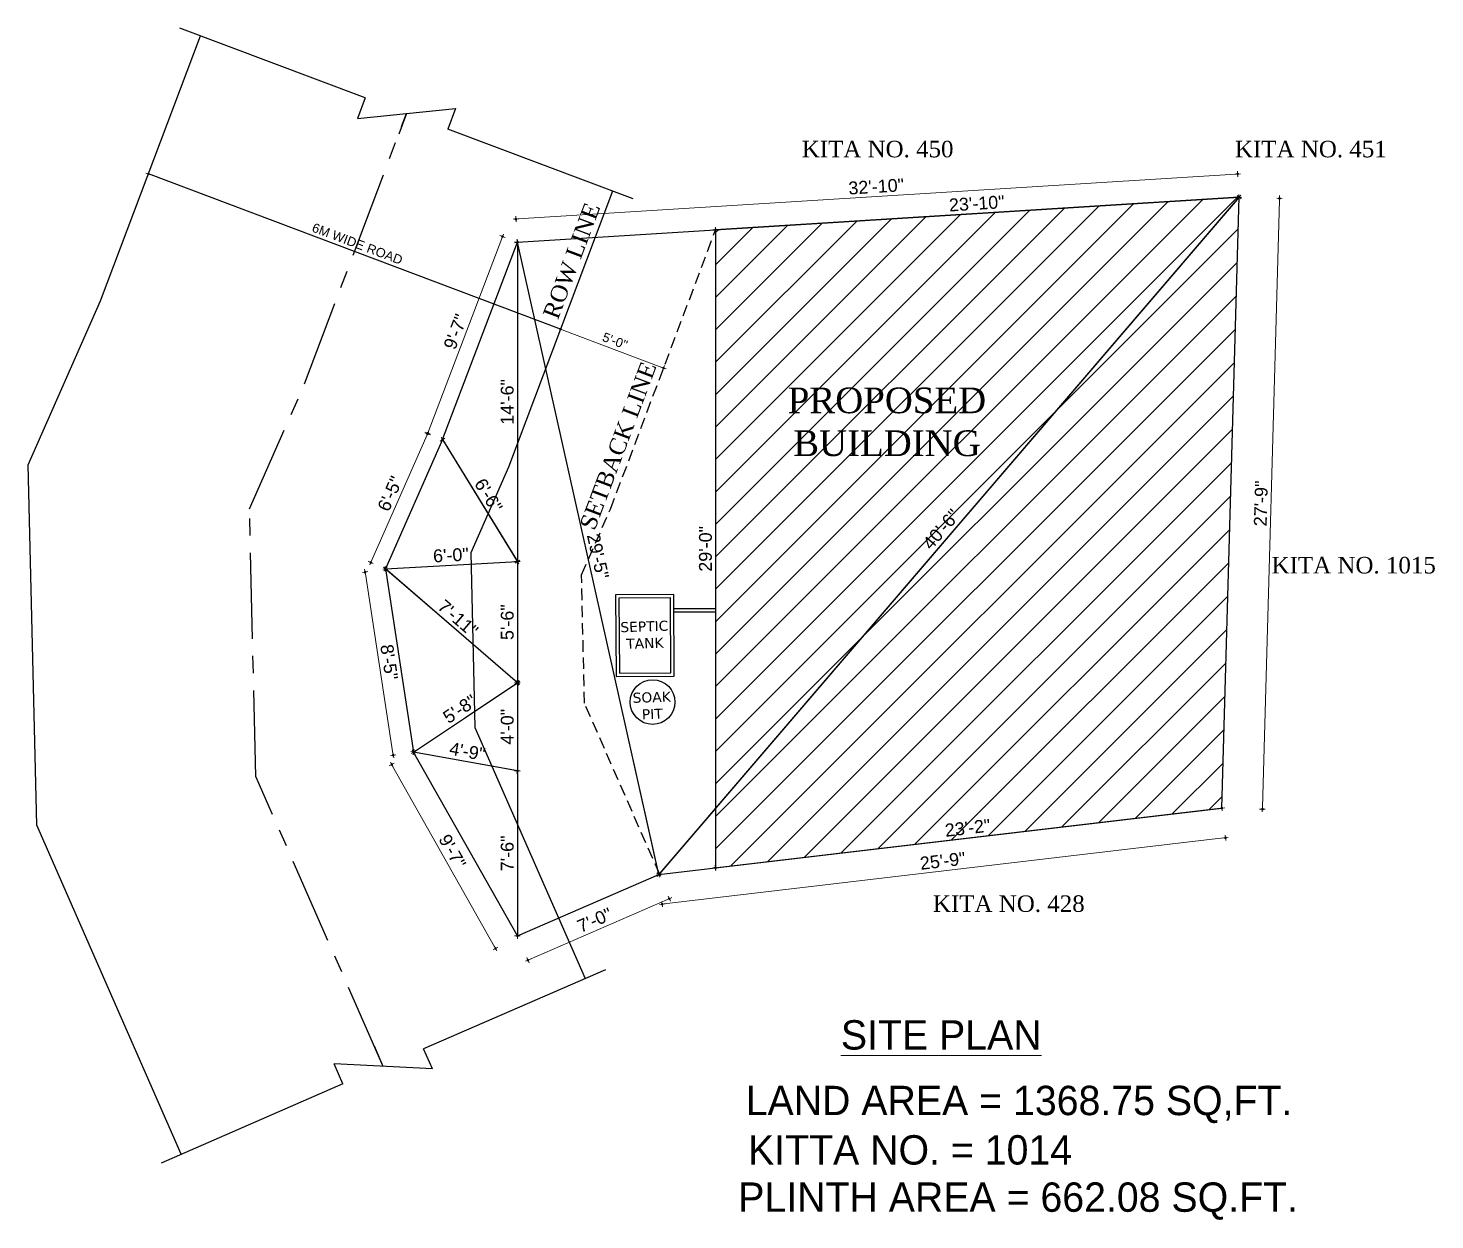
# Model space of a CAD drawing. Header units: inches. Extents: x 2449 to 13692, y -3765 to -1517.
# Drawn here: x 2449 to 3215, y -2265 to -1616 of the extents above; entities that cross this region are included whole.
import ezdxf
from ezdxf.enums import TextEntityAlignment as Align

# ---------------------------------------------------------------- set-up
doc = ezdxf.new("R2010")
doc.units = ezdxf.units.IN
doc.header["$LTSCALE"] = 0.5
doc.header["$MEASUREMENT"] = 0
doc.header["$PDMODE"] = 66
doc.linetypes.add('CENTER', pattern=[2, 1.25, -0.25, 0.25, -0.25])
doc.linetypes.add('DASHED2', pattern=[0.375, 0.25, -0.125])
for name, color, linetype, lineweight in [('DW TEXT', 92, 'Continuous', 15), ('DW-SEC', 24, 'Continuous', 25), ('hatch', 9, 'Continuous', 0), ('Toilet', 7, 'Continuous', 25)]:
    doc.layers.add(name, color=color, linetype=linetype, lineweight=lineweight)
doc.styles.add('CEN', font='GOTHIC.TTF')
doc.styles.get("Standard").update_dxf_attribs({"font": 'arial.ttf'})
doc.dimstyles.new('S8', dxfattribs={"dimtxt": 5, "dimasz": 1, "dimexe": 6, "dimexo": 18, "dimgap": 1.9375, "dimtad": 1, "dimdec": 0, "dimzin": 3, "dimdsep": 46, "dimlunit": 4, "dimtxsty": 'Standard', "dimblk": 'dot 2', "dimcen": 12, "dimse1": 1, "dimse2": 1, "dimclrd": 1, "dimclre": 1, "dimclrt": 256, "dimadec": 0, "dimazin": 0, "dimtfac": 0.75, "dimtdec": 0, "dimtix": 1, "dimtmove": 1, "dimatfit": 3, "dimldrblk": 'DOT', "dimfxl": 1, "dimtolj": 1, "dimtzin": 0, "dimlwd": 9, "dimlwe": 9, "dimarcsym": 0})

# ---------------------------------------------------------------- blocks, each defined once
blk = doc.blocks.new('dot1')
at = {"layer": 'hatch'}
h = blk.add_hatch(color=256, dxfattribs=at)
edge = h.paths.add_edge_path()
edge.add_arc((0, 0), 1, 0, 360)
for p, q in [((3, 0), (-3, 0)), ((0, 3), (0, -3))]:
    blk.add_line(p, q, dxfattribs=at)
blk.add_circle((0, 0), 1, dxfattribs=at)
blk = doc.blocks.new('dot 2')
at = {"layer": 'hatch', "xscale": 0.5, "yscale": 0.5, "zscale": 0.5}
blk.add_blockref('dot1', (0, 0), dxfattribs=at)
blk = doc.blocks.new('*D807')
at = {"layer": 'Defpoints', "color": 0, "transparency": 16777216}
for p in [(2707.02, -1729.38), (2715.18, -1732.47), (2674.39, -1839.99)]:
    blk.add_point(p, dxfattribs=at)
at = {"layer": 'Toilet', "color": 1, "lineweight": 9, "transparency": 16777216}
blk.add_line((2666.58, -1835.96), (2706.66, -1730.31), dxfattribs=at)
for p, rotation in [((2707.02, -1729.38), 69.22128330167125), ((2666.22, -1836.9), 249.2212833016713)]:
    blk.add_blockref('dot 2', p, dxfattribs=dict(at, rotation=rotation))
at = {"layer": 'Toilet', "transparency": 16777216, "insert": (2681.47, -1781.18), "char_height": 7, "attachment_point": 5, "rotation": 69.22128}
blk.add_mtext('\\A1;9\'-7"', dxfattribs=at)
blk = doc.blocks.new('_Dot')
at = {"color": 0, "linetype": 'ByBlock', "lineweight": -2}
blk.add_line((-0.5, 0), (-1, 0), dxfattribs=at)
at = {"color": 0, "linetype": 'ByBlock', "const_width": 0.5}
blk.add_lwpolyline([(-0.25, 0, 1), (0.25, 0, 1)], format="xyb", close=True, dxfattribs=at)
blk = doc.blocks.new('*D808')
at = {"layer": 'Defpoints', "color": 0, "transparency": 16777216}
for p in [(2674.39, -1839.99), (2635.3, -1906.91), (2643.29, -1910.44)]:
    blk.add_point(p, dxfattribs=at)
at = {"layer": 'Toilet', "color": 1, "lineweight": 9, "transparency": 16777216}
blk.add_line((2665.99, -1837.38), (2635.7, -1905.99), dxfattribs=at)
for p, rotation in [((2666.39, -1836.46), 66.18332484006558), ((2635.3, -1906.91), 246.1833248400656)]:
    blk.add_blockref('dot 2', p, dxfattribs=dict(at, rotation=rotation))
at = {"layer": 'Toilet', "transparency": 16777216, "insert": (2645.8, -1869.46), "char_height": 7, "attachment_point": 5, "rotation": 66.18332}
blk.add_mtext('\\A1;6\'-5"', dxfattribs=at)
blk = doc.blocks.new('*D809')
at = {"layer": 'Defpoints', "color": 0, "transparency": 16777216}
for p in [(2643.29, -1910.44), (2647.54, -2011.97), (2658.65, -2010.26)]:
    blk.add_point(p, dxfattribs=at)
at = {"layer": 'Toilet', "color": 1, "lineweight": 9, "transparency": 16777216}
blk.add_line((2632.33, -1913.14), (2647.38, -2010.98), dxfattribs=at)
for p, rotation in [((2632.18, -1912.15), 98.7459783766436), ((2647.54, -2011.97), 278.7459783766436)]:
    blk.add_blockref('dot 2', p, dxfattribs=dict(at, rotation=rotation))
at = {"layer": 'Toilet', "transparency": 16777216, "insert": (2645.31, -1961.22), "char_height": 7, "attachment_point": 5, "rotation": 278.74598}
blk.add_mtext('\\A1;8\'-5"', dxfattribs=at)
blk = doc.blocks.new('*D810')
at = {"layer": 'Defpoints', "color": 0, "transparency": 16777216}
for p in [(2658.65, -2010.26), (2646.7, -2017), (2715.18, -2110.47)]:
    blk.add_point(p, dxfattribs=at)
at = {"layer": 'Toilet', "color": 1, "lineweight": 9, "transparency": 16777216}
blk.add_line((2702.74, -2116.34), (2647.19, -2017.87), dxfattribs=at)
for p, rotation in [((2646.7, -2017), 119.4291328499882), ((2703.24, -2117.21), 299.4291328499882)]:
    blk.add_blockref('dot 2', p, dxfattribs=dict(at, rotation=rotation))
at = {"layer": 'Toilet', "transparency": 16777216, "insert": (2679.77, -2064.4), "char_height": 7, "attachment_point": 5, "rotation": 299.42913}
blk.add_mtext('\\A1;9\'-7"', dxfattribs=at)
blk = doc.blocks.new('*D811')
at = {"layer": 'Defpoints', "color": 0, "transparency": 16777216}
for p in [(2658.65, -2010.26), (2658.65, -2010.26), (2715.18, -2020.47)]:
    blk.add_point(p, dxfattribs=at)
at = {"layer": 'Toilet', "color": 1, "lineweight": 9, "transparency": 16777216}
blk.add_line((2714.2, -2020.3), (2659.63, -2010.44), dxfattribs=at)
for p, rotation in [((2658.65, -2010.26), 169.7612448606986), ((2715.18, -2020.47), 349.7612448606986)]:
    blk.add_blockref('dot 2', p, dxfattribs=dict(at, rotation=rotation))
at = {"layer": 'Toilet', "transparency": 16777216, "insert": (2687.9, -2009.94), "char_height": 7, "attachment_point": 5, "rotation": 349.76124}
blk.add_mtext('\\A1;4\'-9"', dxfattribs=at)
blk = doc.blocks.new('*D812')
at = {"layer": 'Defpoints', "color": 0, "transparency": 16777216}
for p in [(2715.18, -1972.47), (2715.18, -1972.47), (2658.65, -2010.26)]:
    blk.add_point(p, dxfattribs=at)
at = {"layer": 'Toilet', "color": 1, "lineweight": 9, "transparency": 16777216}
blk.add_line((2659.48, -2009.71), (2714.35, -1973.03), dxfattribs=at)
for p, rotation in [((2715.18, -1972.47), 33.75990920513462), ((2658.65, -2010.26), 213.7599092051346)]:
    blk.add_blockref('dot 2', p, dxfattribs=dict(at, rotation=rotation))
at = {"layer": 'Toilet', "transparency": 16777216, "insert": (2683.85, -1986.79), "char_height": 7, "attachment_point": 5, "rotation": 33.75991}
blk.add_mtext('\\A1;5\'-8"', dxfattribs=at)
blk = doc.blocks.new('*D813')
at = {"layer": 'Defpoints', "color": 0, "transparency": 16777216}
for p in [(2643.29, -1910.44), (2643.29, -1910.44), (2715.18, -1972.47)]:
    blk.add_point(p, dxfattribs=at)
at = {"layer": 'Toilet', "color": 1, "lineweight": 9, "transparency": 16777216}
blk.add_line((2714.43, -1971.82), (2644.05, -1911.09), dxfattribs=at)
for p, rotation in [((2643.29, -1910.44), 139.2079858776081), ((2715.18, -1972.47), 319.2079858776081)]:
    blk.add_blockref('dot 2', p, dxfattribs=dict(at, rotation=rotation))
at = {"layer": 'Toilet', "transparency": 16777216, "insert": (2682.8, -1937.33), "char_height": 7, "attachment_point": 5, "rotation": 319.20799}
blk.add_mtext('\\A1;7\'-11"', dxfattribs=at)
blk = doc.blocks.new('*D814')
at = {"layer": 'Defpoints', "color": 0, "transparency": 16777216}
for p in [(2715.18, -1906.47), (2715.18, -1906.47), (2643.29, -1910.44)]:
    blk.add_point(p, dxfattribs=at)
at = {"layer": 'Toilet', "color": 1, "lineweight": 9, "transparency": 16777216}
blk.add_line((2644.29, -1910.38), (2714.18, -1906.53), dxfattribs=at)
for p, rotation in [((2715.18, -1906.47), 3.155220270786458), ((2643.29, -1910.44), 183.1552202707865)]:
    blk.add_blockref('dot 2', p, dxfattribs=dict(at, rotation=rotation))
at = {"layer": 'Toilet', "transparency": 16777216, "insert": (2678.93, -1902.95), "char_height": 7, "attachment_point": 5, "rotation": 3.15522}
blk.add_mtext('\\A1;6\'-0"', dxfattribs=at)
blk = doc.blocks.new('*D818')
at = {"layer": 'Defpoints', "color": 0, "transparency": 16777216}
for p in [(2715.18, -2020.47), (2715.18, -2020.47), (2715.18, -2110.47)]:
    blk.add_point(p, dxfattribs=at)
at = {"layer": 'Toilet', "color": 1, "lineweight": 9, "transparency": 16777216}
blk.add_line((2715.18, -2109.47), (2715.18, -2021.47), dxfattribs=at)
for p, rotation in [((2715.18, -2020.47), 90), ((2715.18, -2110.47), 270)]:
    blk.add_blockref('dot 2', p, dxfattribs=dict(at, rotation=rotation))
at = {"layer": 'Toilet', "transparency": 16777216, "insert": (2709.67, -2065.47), "char_height": 7, "attachment_point": 5, "rotation": 90}
blk.add_mtext('\\A1;7\'-6"', dxfattribs=at)
blk = doc.blocks.new('*D819')
at = {"layer": 'Defpoints', "color": 0, "transparency": 16777216}
for p in [(2715.18, -1972.47), (2715.18, -1972.47), (2715.18, -2020.47)]:
    blk.add_point(p, dxfattribs=at)
at = {"layer": 'Toilet', "color": 1, "lineweight": 9, "transparency": 16777216}
blk.add_line((2715.18, -2019.47), (2715.18, -1973.47), dxfattribs=at)
for p, rotation in [((2715.18, -1972.47), 90), ((2715.18, -2020.47), 270)]:
    blk.add_blockref('dot 2', p, dxfattribs=dict(at, rotation=rotation))
at = {"layer": 'Toilet', "transparency": 16777216, "insert": (2709.67, -1996.47), "char_height": 7, "attachment_point": 5, "rotation": 90}
blk.add_mtext('\\A1;4\'-0"', dxfattribs=at)
blk = doc.blocks.new('*D820')
at = {"layer": 'Defpoints', "color": 0, "transparency": 16777216}
for p in [(2715.18, -1906.47), (2715.18, -1906.47), (2715.18, -1972.47)]:
    blk.add_point(p, dxfattribs=at)
at = {"layer": 'Toilet', "color": 1, "lineweight": 9, "transparency": 16777216}
blk.add_line((2715.18, -1971.47), (2715.18, -1907.47), dxfattribs=at)
for p, rotation in [((2715.18, -1906.47), 90), ((2715.18, -1972.47), 270)]:
    blk.add_blockref('dot 2', p, dxfattribs=dict(at, rotation=rotation))
at = {"layer": 'Toilet', "transparency": 16777216, "insert": (2709.67, -1939.47), "char_height": 7, "attachment_point": 5, "rotation": 90}
blk.add_mtext('\\A1;5\'-6"', dxfattribs=at)
blk = doc.blocks.new('*D821')
at = {"layer": 'Defpoints', "color": 0, "transparency": 16777216}
for p in [(2715.18, -1732.47), (2715.18, -1732.47), (2715.18, -1906.47)]:
    blk.add_point(p, dxfattribs=at)
at = {"layer": 'Toilet', "color": 1, "lineweight": 9, "transparency": 16777216}
blk.add_line((2715.18, -1905.47), (2715.18, -1733.47), dxfattribs=at)
for p, rotation in [((2715.18, -1732.47), 90), ((2715.18, -1906.47), 270)]:
    blk.add_blockref('dot 2', p, dxfattribs=dict(at, rotation=rotation))
at = {"layer": 'Toilet', "transparency": 16777216, "insert": (2709.67, -1819.47), "char_height": 7, "attachment_point": 5, "rotation": 90}
blk.add_mtext('\\A1;14\'-6"', dxfattribs=at)
blk = doc.blocks.new('*D822')
at = {"layer": 'Defpoints', "color": 0, "transparency": 16777216}
for p in [(2792.21, -2076.97), (2797.94, -2090.14), (2715.18, -2110.47)]:
    blk.add_point(p, dxfattribs=at)
at = {"layer": 'Toilet', "color": 1, "lineweight": 9, "transparency": 16777216}
blk.add_line((2721.83, -2123.25), (2797.03, -2090.54), dxfattribs=at)
for p, rotation in [((2797.94, -2090.14), 23.50869655944876), ((2720.92, -2123.65), 203.5086965594488)]:
    blk.add_blockref('dot 2', p, dxfattribs=dict(at, rotation=rotation))
at = {"layer": 'Toilet', "transparency": 16777216, "insert": (2757.23, -2101.84), "char_height": 7, "attachment_point": 5, "rotation": 23.5087}
blk.add_mtext('\\A1;7\'-0"', dxfattribs=at)
blk = doc.blocks.new('*D823')
at = {"layer": 'Defpoints', "color": 0, "transparency": 16777216}
for p in [(3099.08, -2040.77), (3099.08, -2040.77), (2823.18, -2073.31)]:
    blk.add_point(p, dxfattribs=at)
at = {"layer": 'Toilet', "color": 1, "lineweight": 9, "transparency": 16777216}
blk.add_line((2824.18, -2073.2), (3098.09, -2040.89), dxfattribs=at)
for p, rotation in [((3099.08, -2040.77), 6.727351048225794), ((2823.18, -2073.31), 186.7273510482258)]:
    blk.add_blockref('dot 2', p, dxfattribs=dict(at, rotation=rotation))
at = {"layer": 'Toilet', "transparency": 16777216, "insert": (2960.49, -2051.57), "char_height": 7, "attachment_point": 5, "rotation": 6.72735}
blk.add_mtext('\\A1;23\'-2"', dxfattribs=at)
blk = doc.blocks.new('*D824')
at = {"layer": 'Defpoints', "color": 0, "transparency": 16777216}
for p in [(3099.08, -2040.77), (3100.99, -2056.94), (2792.21, -2076.97)]:
    blk.add_point(p, dxfattribs=at)
at = {"layer": 'Toilet', "color": 1, "lineweight": 9, "transparency": 16777216}
blk.add_line((2795.11, -2093.02), (3100, -2057.05), dxfattribs=at)
for p, rotation in [((3100.99, -2056.94), 6.727351048229242), ((2794.12, -2093.13), 186.7273510482293)]:
    blk.add_blockref('dot 2', p, dxfattribs=dict(at, rotation=rotation))
at = {"layer": 'Toilet', "transparency": 16777216, "insert": (2946.91, -2069.56), "char_height": 7, "attachment_point": 5, "rotation": 6.72735}
blk.add_mtext('\\A1;25\'-9"', dxfattribs=at)
blk = doc.blocks.new('*D826')
at = {"layer": 'Defpoints', "color": 0, "transparency": 16777216}
for p in [(3108.42, -1707.9), (2792.21, -2076.97), (2792.21, -2076.97)]:
    blk.add_point(p, dxfattribs=at)
at = {"layer": 'Toilet', "color": 1, "lineweight": 9, "transparency": 16777216}
blk.add_line((3107.77, -1708.66), (2792.86, -2076.21), dxfattribs=at)
for p, rotation in [((3108.42, -1707.9), 49.41106952184369), ((2792.21, -2076.97), 229.4110695218437)]:
    blk.add_blockref('dot 2', p, dxfattribs=dict(at, rotation=rotation))
at = {"layer": 'Toilet', "transparency": 16777216, "insert": (2946.13, -1888.85), "char_height": 7, "attachment_point": 5, "rotation": 49.41107}
blk.add_mtext('\\A1;40\'-6"', dxfattribs=at)
blk = doc.blocks.new('*D827')
at = {"layer": 'Defpoints', "color": 0, "transparency": 16777216}
for p in [(2823.18, -1725.73), (2823.18, -2073.31), (2823.18, -2073.31)]:
    blk.add_point(p, dxfattribs=at)
at = {"layer": 'Toilet', "color": 1, "lineweight": 9, "transparency": 16777216}
blk.add_line((2823.18, -1726.73), (2823.18, -2072.31), dxfattribs=at)
for p, rotation in [((2823.18, -1725.73), 90), ((2823.18, -2073.31), 270)]:
    blk.add_blockref('dot 2', p, dxfattribs=dict(at, rotation=rotation))
at = {"layer": 'Toilet', "transparency": 16777216, "insert": (2817.67, -1899.52), "char_height": 7, "attachment_point": 5, "rotation": 90}
blk.add_mtext('\\A1;29\'-0"', dxfattribs=at)
blk = doc.blocks.new('*D828')
at = {"layer": 'Defpoints', "color": 0, "transparency": 16777216}
for p in [(3108.42, -1707.9), (2823.18, -1725.73), (2823.18, -1725.73)]:
    blk.add_point(p, dxfattribs=at)
at = {"layer": 'Toilet', "color": 1, "lineweight": 9, "transparency": 16777216}
blk.add_line((3107.42, -1707.96), (2824.18, -1725.66), dxfattribs=at)
for p, rotation in [((3108.42, -1707.9), 3.575827605927389), ((2823.18, -1725.73), 183.5758276059274)]:
    blk.add_blockref('dot 2', p, dxfattribs=dict(at, rotation=rotation))
at = {"layer": 'Toilet', "transparency": 16777216, "insert": (2965.46, -1711.31), "char_height": 7, "attachment_point": 5, "rotation": 3.57583}
blk.add_mtext('\\A1;23\'-10"', dxfattribs=at)
blk = doc.blocks.new('*D830')
at = {"layer": 'Defpoints', "color": 0, "transparency": 16777216}
for p in [(2715.18, -1732.47), (2715.18, -1732.47), (2792.21, -2076.97)]:
    blk.add_point(p, dxfattribs=at)
at = {"layer": 'Toilet', "color": 1, "lineweight": 9, "transparency": 16777216}
blk.add_line((2791.99, -2075.99), (2715.4, -1733.45), dxfattribs=at)
for p, rotation in [((2715.18, -1732.47), 102.6038913630155), ((2792.21, -2076.97), 282.6038913630155)]:
    blk.add_blockref('dot 2', p, dxfattribs=dict(at, rotation=rotation))
at = {"layer": 'Toilet', "transparency": 16777216, "insert": (2759.08, -1903.52), "char_height": 7, "attachment_point": 5, "rotation": 282.60389}
blk.add_mtext('\\A1;29\'-5"', dxfattribs=at)
blk = doc.blocks.new('*D815')
at = {"layer": 'Defpoints', "color": 0, "transparency": 16777216}
for p in [(2514.09, -1695.25), (2514.09, -1695.25), (2738.69, -1779.84)]:
    blk.add_point(p, dxfattribs=at)
at = {"layer": 'Toilet', "color": 1, "lineweight": 9, "transparency": 16777216}
blk.add_line((2737.76, -1779.48), (2515.03, -1695.61), dxfattribs=at)
for p, rotation in [((2514.09, -1695.25), 159.3643143933793), ((2738.69, -1779.84), 339.3643143933793)]:
    blk.add_blockref('dot 2', p, dxfattribs=dict(at, rotation=rotation))
at = {"layer": 'Toilet', "transparency": 16777216, "insert": (2627.99, -1733.31), "char_height": 5, "attachment_point": 5, "rotation": 339.36431}
blk.add_mtext('\\A1;6M WIDE ROAD', dxfattribs=at)
blk = doc.blocks.new('*D816')
at = {"layer": 'Defpoints', "color": 0, "transparency": 16777216}
for p in [(2738.69, -1779.84), (2794.84, -1800.98), (2794.84, -1800.98)]:
    blk.add_point(p, dxfattribs=at)
at = {"layer": 'Toilet', "color": 1, "lineweight": 9, "transparency": 16777216}
blk.add_line((2739.63, -1780.19), (2793.91, -1800.63), dxfattribs=at)
for p, rotation in [((2738.69, -1779.84), 159.3643143933787), ((2794.84, -1800.98), 339.3643143933787)]:
    blk.add_blockref('dot 2', p, dxfattribs=dict(at, rotation=rotation))
at = {"layer": 'Toilet', "transparency": 16777216, "insert": (2768.35, -1786.21), "char_height": 5, "attachment_point": 5, "rotation": 339.36431}
blk.add_mtext('\\A1;5\'-0"', dxfattribs=at)

msp = doc.modelspace()

# ---------------------------------------------------------------- hatches: boundary and pattern name
at = {"layer": 'DW-SEC'}
h = msp.add_hatch(dxfattribs=at)
h.set_pattern_fill('ANSI31', color=256, scale=100)
h.set_pattern_definition([(45, (-6073.981, 0), (-8.838835, 8.838835), [])])
h.paths.add_polyline_path([(3108.42, -1707.9), (2823.18, -2040.82), (2823.18, -2073.31), (3099.08, -2040.77)])
h.paths.add_polyline_path([(3108.42, -1707.9), (2823.18, -1725.73), (2823.18, -2040.82)], flags=17)
h.paths.add_polyline_path([(2942.51, -1904.23), (2960.99, -1882.66), (2950.04, -1873.27), (2931.56, -1894.85)], flags=24)
h.paths.add_polyline_path([(2860.41, -1856.9), (2973.11, -1856.9), (2973.11, -1803.68), (2860.41, -1803.68)], flags=24)

# ---------------------------------------------------------------- linework, layer by layer
at = {"color": 4, "ltscale": 5}
for p, q in [((2800.42, -1933.84), (2823.18, -1933.84)), ((2800.47, -1932.02), (2823.18, -1932.02))]:
    msp.add_line(p, q, dxfattribs=at)
for points in [[(2800.61, -1968.9), (2800.37, -1924.43), (2768.66, -1924.56), (2768.91, -1969.03)], [(2798.77, -1967.08), (2798.55, -1926.27), (2770.5, -1926.38), (2770.73, -1967.19)]]:
    msp.add_lwpolyline(points, close=True, dxfattribs=at)
msp.add_circle((2788.82, -1983.01), 12.18, dxfattribs=at)
at = {"layer": 'Toilet'}
for p, q in [((2632.27, -1653.83), (2531.2, -1615.77)), ((2488.1, -1764.28), (2542.43, -1620)), ((2632.27, -1653.83), (2628.04, -1665.06)), ((2628.04, -1665.06), (2681.42, -1659.52)), ((2654.73, -1662.29), (2650.5, -1673.52)), ((2681.42, -1659.52), (2677.19, -1670.75)), ((2778.26, -1708.81), (2677.19, -1670.75)), ((2738.69, -1779.84), (2514.09, -1695.25)), ((2767.03, -1704.58), (2710.35, -1855.09)), ((2715.18, -1732.47), (3108.42, -1707.9)), ((3108.42, -1707.9), (2792.21, -2076.97)), ((3099.08, -2040.77), (3108.42, -1707.9)), ((2674.39, -1839.99), (2715.18, -1732.47)), ((2715.18, -1732.47), (2715.18, -2110.47)), ((2792.21, -2076.97), (2715.18, -1732.47)), ((2715.18, -1732.47), (2715.18, -2020.47)), ((2715.18, -1732.47), (2715.18, -1972.47)), ((2715.18, -1732.47), (2715.18, -1906.47)), ((2448.59, -1853.79), (2488.1, -1764.28)), ((2674.39, -1839.99), (2643.29, -1910.44)), ((2674.39, -1839.99), (2715.18, -1906.47)), ((2453.26, -2050.04), (2448.59, -1853.79)), ((2710.35, -1855.09), (2689.79, -1901.67)), ((2643.29, -1910.44), (2715.18, -1906.47)), ((2689.79, -1901.67), (2692.06, -1996.94)), ((2715.18, -1972.47), (2643.29, -1910.44)), ((2643.29, -1910.44), (2658.65, -2010.26)), ((2658.65, -2010.26), (2715.18, -1972.47)), ((2692.06, -1996.94), (2752.1, -2133.67)), ((2715.18, -2020.47), (2658.65, -2010.26)), ((2715.18, -2110.47), (2658.65, -2010.26)), ((2792.21, -2076.97), (3099.08, -2040.77)), ((2532.02, -2229.41), (2453.26, -2050.04)), ((2715.18, -2110.47), (2792.21, -2076.97)), ((2763.11, -2128.89), (2664.07, -2171.97)), ((2642.06, -2181.54), (2637.24, -2170.55)), ((2668.86, -2182.88), (2664.07, -2171.97)), ((2620.06, -2191.11), (2615.26, -2180.2)), ((2668.86, -2182.88), (2615.26, -2180.2)), ((2620.06, -2191.11), (2521.02, -2234.19))]:
    msp.add_line(p, q, dxfattribs=at)
at = {"layer": 'Toilet', "linetype": 'CENTER', "ltscale": 75}
msp.add_lwpolyline([(2642.06, -2181.54), (2572.66, -2023.49), (2569.19, -1877.73), (2599.22, -1809.68), (2654.73, -1662.29)], dxfattribs=at)
at = {"layer": 'Toilet'}
msp.add_lwpolyline([(3108.42, -1707.9), (2823.18, -1725.73), (2823.18, -2073.31), (3099.08, -2040.77)], close=True, dxfattribs=at)
at = {"layer": 'Toilet', "linetype": 'DASHED2', "ltscale": 50}
msp.add_lwpolyline([(2792.71, -2076.91), (2751.76, -1983.67), (2750.1, -1913.64), (2765.91, -1877.8), (2823.18, -1725.73)], dxfattribs=at)

# ---------------------------------------------------------------- texts
at = {"attachment_point": 2}
for s, width, insert, char_height in [('{\\fTimes New Roman|b0|i0|c0|p18;KITA NO. 450}', 111.9394, (2911.45, -1677.16), 9), ('{\\fTimes New Roman|b0|i0|c0|p18;KITA NO. 451}', 111.9394, (3147.52, -1677.16), 9), ('{\\fTimes New Roman|b0|i0|c0|p18;PROPOSED BUILDING}', 139.5602, (2916.54, -1811.6), 14), ('{\\fTimes New Roman|b0|i0|c0|p18;KITA NO. 1015}', 111.9394, (3170.87, -1903.91), 9), ('{\\fTimes New Roman|b0|i0|c0|p18;KITA NO. 428}', 111.9394, (2982.94, -2088.34), 9)]:
    msp.add_mtext_dynamic_manual_height_columns(s, width=width, gutter_width=50, heights=[0], dxfattribs=dict(at, insert=insert, char_height=char_height))
at = {"char_height": 9, "attachment_point": 2, "rotation": 69.36431}
for s, insert in [('{\\fTimes New Roman|b0|i0|c0|p18;ROW LINE}', (2740.45, -1740.93)), ('{\\fTimes New Roman|b0|i0|c0|p18;SETBACK LINE}', (2765.78, -1841.73))]:
    msp.add_mtext_dynamic_manual_height_columns(s, width=111.9394, gutter_width=50, heights=[0], dxfattribs=dict(at, insert=insert))
at = {"color": 0, "char_height": 5.4884, "width": 97.8815, "attachment_point": 2, "rotation": 1.93532}
for s, insert in [('{\\fVerdana|b0|i0|c0|p34;SEPTIC \\PTANK}', (2784.23, -1939.04)), ('{\\fVerdana|b0|i0|c0|p34;SOAK \\PPIT}', (2788.25, -1977.61))]:
    msp.add_mtext(s, dxfattribs=dict(at, insert=insert))
at = {"layer": 'DW TEXT', "ltscale": 0.13, "style": 'CEN'}
for s, p in [('%%USITE PLAN', (2946.13, -2164.36)), ('LAND AREA = 1368.75 SQ,FT.', (2988.5, -2200.1)), ('KITTA NO. = 1014  ', (2935.06, -2227.02)), ('PLINTH AREA = 662.08 SQ.FT.', (2987.99, -2252.76))]:
    msp.add_text(s, height=16, dxfattribs=at).set_placement(p, align=Align.MIDDLE_CENTER)

# ---------------------------------------------------------------- dimensions: what is measured, and where the dimension line sits
at = {"layer": 'Toilet'}
dim = msp.add_aligned_dim(p1=(2738.69, -1779.84), p2=(2514.09, -1695.25), distance=0, text='6M WIDE ROAD', dimstyle='S8', override={"dimfxl": 2, "dimfxlon": 1, "dimarcsym": 1}, dxfattribs=at)
dim.commit()
dim.dimension.update_dxf_attribs({"geometry": '*D815', "text_midpoint": (2627.99, -1733.31)})
for p1, p2, distance in [((2715.18, -1732.47), (3108.42, -1707.9), 12.68), ((3099.08, -2040.77), (3108.42, -1707.9), -22.01), ((2674.39, -1839.99), (2715.18, -1906.47), 0)]:
    msp.add_aligned_dim(p1=p1, p2=p2, distance=distance, dimstyle='S8', override={"dimtxt": 7, "dimfxl": 2, "dimfxlon": 1, "dimarcsym": 1}, dxfattribs=at).render()
for p1, p2, distance, override, picture, middle in [((3108.42, -1707.9), (2792.21, -2076.97), 0, {"dimtxt": 7, "dimfxl": 2, "dimfxlon": 1, "dimarcsym": 1}, '*D826', (2946.13, -1888.85)), ((3108.42, -1707.9), (2823.18, -1725.73), 0, {"dimtxt": 7, "dimfxl": 2, "dimfxlon": 1, "dimarcsym": 1}, '*D828', (2965.46, -1711.31)), ((2674.39, -1839.99), (2715.18, -1732.47), 8.73, {"dimtxt": 7, "dimfxl": 2, "dimfxlon": 1, "dimarcsym": 1}, '*D807', (2681.47, -1781.18)), ((2792.21, -2076.97), (2715.18, -1732.47), 0, {"dimtxt": 7, "dimfxl": 2, "dimfxlon": 1, "dimarcsym": 1}, '*D830', (2759.08, -1903.52)), ((2738.69, -1779.84), (2794.84, -1800.98), 0, {"dimfxl": 2, "dimfxlon": 1, "dimarcsym": 1}, '*D816', (2768.35, -1786.21)), ((2674.39, -1839.99), (2643.29, -1910.44), -8.74, {"dimtxt": 7, "dimfxl": 2, "dimfxlon": 1, "dimarcsym": 1}, '*D808', (2645.8, -1869.46)), ((2643.29, -1910.44), (2715.18, -1906.47), 0, {"dimtxt": 7, "dimfxl": 2, "dimfxlon": 1, "dimarcsym": 1}, '*D814', (2678.93, -1902.95)), ((2643.29, -1910.44), (2658.65, -2010.26), -11.24, {"dimtxt": 7, "dimfxl": 2, "dimfxlon": 1, "dimarcsym": 1}, '*D809', (2645.31, -1961.22)), ((2715.18, -1972.47), (2643.29, -1910.44), 0, {"dimtxt": 7, "dimfxl": 2, "dimfxlon": 1, "dimarcsym": 1}, '*D813', (2682.8, -1937.33)), ((2658.65, -2010.26), (2715.18, -1972.47), 0, {"dimtxt": 7, "dimfxl": 2, "dimfxlon": 1, "dimarcsym": 1}, '*D812', (2683.85, -1986.79)), ((2715.18, -2020.47), (2658.65, -2010.26), 0, {"dimtxt": 7, "dimfxl": 2, "dimfxlon": 1, "dimarcsym": 1}, '*D811', (2687.9, -2009.94)), ((2715.18, -2110.47), (2658.65, -2010.26), 13.72, {"dimtxt": 7, "dimfxl": 2, "dimfxlon": 1, "dimarcsym": 1}, '*D810', (2679.77, -2064.4)), ((2792.21, -2076.97), (3099.08, -2040.77), -16.28, {"dimtxt": 7, "dimfxl": 2, "dimfxlon": 1, "dimarcsym": 1}, '*D824', (2946.91, -2069.56)), ((2823.18, -2073.31), (3099.08, -2040.77), 0, {"dimtxt": 7, "dimfxl": 2, "dimfxlon": 1, "dimarcsym": 1}, '*D823', (2960.49, -2051.57)), ((2715.18, -2110.47), (2792.21, -2076.97), -14.37, {"dimtxt": 7, "dimfxl": 2, "dimfxlon": 1, "dimarcsym": 1}, '*D822', (2757.23, -2101.84))]:
    dim = msp.add_aligned_dim(p1=p1, p2=p2, distance=distance, dimstyle='S8', override=override, dxfattribs=at)
    dim.commit()
    dim.dimension.update_dxf_attribs({"geometry": picture, "text_midpoint": middle})
for base, p1, p2, picture, middle in [((2823.18, -2073.31), (2823.18, -1725.73), (2823.18, -2073.31), '*D827', (2817.67, -1899.52)), ((2715.18, -1732.47), (2715.18, -1906.47), (2715.18, -1732.47), '*D821', (2709.67, -1819.47)), ((2715.18, -1906.47), (2715.18, -1972.47), (2715.18, -1906.47), '*D820', (2709.67, -1939.47)), ((2715.18, -1972.47), (2715.18, -2020.47), (2715.18, -1972.47), '*D819', (2709.67, -1996.47)), ((2715.18, -2020.47), (2715.18, -2110.47), (2715.18, -2020.47), '*D818', (2709.67, -2065.47))]:
    dim = msp.add_linear_dim(base=base, p1=p1, p2=p2, angle=90, dimstyle='S8', override={"dimtxt": 7, "dimfxl": 2, "dimfxlon": 1, "dimarcsym": 1}, dxfattribs=at)
    dim.commit()
    dim.dimension.update_dxf_attribs({"geometry": picture, "text_midpoint": middle})

doc.saveas('drawing.dxf')
